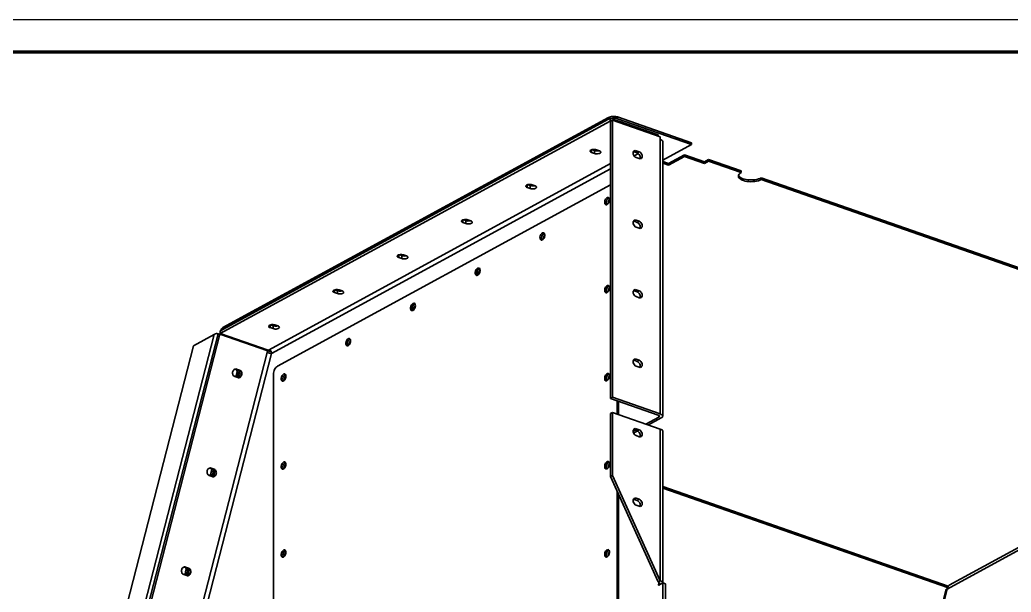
# Model space of a CAD drawing. Header units: millimetres. Extents: x 0 to 594, y 0 to 420.
# Drawn here: x 350.6 to 504.7, y 331.1 to 420 of the extents above; entities that cross this region are included whole.
import ezdxf

# ---------------------------------------------------------------- set-up
doc = ezdxf.new("R2010")
doc.units = ezdxf.units.MM

msp = doc.modelspace()

# ---------------------------------------------------------------- linework, layer by layer
at = {"color": 1, "lineweight": 35}
for p, q in [((442.41, 404.71), (381.79, 371.69)), ((442.41, 404.26), (381.79, 371.24)), ((382.17, 372.17), (442.14, 404.84)), ((442.14, 404.57), (382.17, 371.9)), ((442.14, 404.84), (442.28, 404.9)), ((442.14, 404.57), (442.14, 404.84)), ((442.28, 404.9), (442.44, 404.95)), ((449.83, 402.13), (442.41, 404.71)), ((442.41, 404.26), (442.41, 404.71)), ((442.48, 404.24), (442.41, 404.26)), ((442.44, 404.95), (442.62, 404.98)), ((442.46, 404.22), (442.77, 404.39)), ((442.46, 361.18), (442.46, 404.22)), ((442.75, 404.73), (442.49, 404.69)), ((442.62, 404.98), (442.81, 405)), ((443.04, 404.73), (442.75, 404.73)), ((442.77, 361.35), (442.77, 404.39)), ((442.77, 404.39), (450.19, 401.81)), ((442.81, 405), (443.01, 405)), ((443.01, 405), (443.2, 404.98)), ((443.31, 404.7), (443.04, 404.73)), ((443.2, 404.98), (443.38, 404.95)), ((443.55, 404.64), (443.31, 404.7)), ((443.38, 404.95), (443.55, 404.91)), ((443.55, 404.91), (455.03, 400.9)), ((443.55, 404.91), (443.55, 404.64)), ((455.03, 400.63), (443.55, 404.64)), ((449.83, 401.93), (449.83, 402.13)), ((450.19, 401.81), (450.19, 401.42)), ((450.19, 401.42), (450.34, 401.35)), ((450.19, 358.76), (450.19, 401.42)), ((450.34, 401.35), (450.46, 401.27)), ((450.46, 401.27), (450.54, 401.18)), ((450.54, 401.18), (450.56, 401.08)), ((450.56, 358.42), (450.56, 401.08)), ((455.03, 400.9), (455.03, 400.63)), ((439.28, 399.61), (439.3, 399.68)), ((439.29, 399.55), (439.28, 399.61)), ((439.34, 399.49), (439.29, 399.55)), ((439.3, 399.68), (439.37, 399.75)), ((439.41, 399.44), (439.34, 399.49)), ((439.37, 399.75), (439.48, 399.8)), ((439.5, 399.4), (439.41, 399.44)), ((439.48, 399.8), (439.62, 399.84)), ((439.5, 399.81), (439.5, 399.4)), ((439.97, 399.24), (439.5, 399.4)), ((439.57, 399.83), (439.97, 399.69)), ((439.62, 399.84), (439.78, 399.86)), ((439.78, 399.86), (439.95, 399.87)), ((439.95, 399.87), (440.11, 399.85)), ((439.97, 399.69), (440.13, 399.65)), ((439.97, 399.69), (439.97, 399.24)), ((440.12, 399.2), (439.97, 399.24)), ((440.11, 399.85), (440.25, 399.81)), ((440.28, 399.18), (440.12, 399.2)), ((440.13, 399.65), (440.31, 399.63)), ((440.2, 399.64), (440.39, 399.71)), ((440.25, 399.81), (440.72, 399.65)), ((440.45, 399.18), (440.28, 399.18)), ((440.31, 399.63), (440.49, 399.64)), ((440.39, 399.71), (440.39, 399.76)), ((440.39, 399.71), (440.45, 399.74)), ((440.61, 399.21), (440.45, 399.18)), ((440.49, 399.64), (440.66, 399.67)), ((440.75, 399.25), (440.61, 399.21)), ((440.72, 399.65), (440.82, 399.61)), ((440.86, 399.3), (440.75, 399.25)), ((440.82, 399.61), (440.89, 399.56)), ((440.92, 399.37), (440.86, 399.3)), ((440.89, 399.56), (440.93, 399.5)), ((440.95, 399.44), (440.92, 399.37)), ((440.93, 399.5), (440.95, 399.44)), ((445.97, 399.28), (445.99, 399.44)), ((445.99, 399.11), (445.97, 399.28)), ((445.99, 399.44), (446.05, 399.57)), ((446.13, 399.5), (446.02, 399.52)), ((446.05, 399.57), (446.15, 399.66)), ((446.79, 399.22), (446.11, 398.85)), ((446.44, 399.67), (446.13, 399.5)), ((446.59, 399.34), (446.13, 399.5)), ((446.15, 399.66), (446.29, 399.69)), ((446.29, 399.69), (446.44, 399.67)), ((446.44, 399.67), (446.91, 399.51)), ((446.91, 399.51), (446.59, 399.34)), ((446.71, 399.28), (446.59, 399.34)), ((446.82, 399.19), (446.71, 399.28)), ((446.92, 399.07), (446.82, 399.19)), ((446.91, 399.51), (447.05, 399.43)), ((447.05, 399.43), (447.18, 399.31)), ((447.18, 399.31), (447.28, 399.16)), ((447.28, 399.16), (447.35, 398.99)), ((455.03, 400.63), (450.56, 398.2)), ((389.38, 368.75), (442.46, 397.66)), ((446.06, 398.94), (445.99, 399.11)), ((446.17, 398.78), (446.06, 398.94)), ((446.3, 398.66), (446.17, 398.78)), ((446.44, 398.59), (446.3, 398.66)), ((446.91, 398.43), (446.44, 398.59)), ((447.06, 398.4), (446.91, 398.43)), ((446.99, 398.94), (446.92, 399.07)), ((447.04, 398.79), (446.99, 398.94)), ((447.01, 398.4), (447.05, 398.52)), ((447.06, 398.65), (447.04, 398.79)), ((447.05, 398.52), (447.06, 398.65)), ((447.19, 398.44), (447.06, 398.4)), ((447.29, 398.53), (447.19, 398.44)), ((447.36, 398.65), (447.29, 398.53)), ((447.35, 398.99), (447.38, 398.81)), ((447.38, 398.81), (447.36, 398.65)), ((451.44, 397.69), (450.56, 398)), ((450.56, 397.73), (451.44, 397.42)), ((453.93, 399.05), (451.44, 397.69)), ((451.44, 397.42), (453.93, 398.78)), ((451.44, 397.42), (451.44, 397.69)), ((457.06, 397.96), (453.93, 399.05)), ((453.93, 398.78), (453.93, 399.05)), ((453.93, 398.78), (457.06, 397.69)), ((457.68, 398.3), (457.06, 397.96)), ((457.06, 397.69), (457.68, 398.03)), ((457.06, 397.69), (457.06, 397.96)), ((462.76, 396.54), (457.68, 398.3)), ((457.68, 398.03), (457.68, 398.3)), ((457.68, 398.03), (462.76, 396.27)), ((442.46, 396.86), (389.77, 368.16)), ((462.57, 396.14), (462.43, 396.01)), ((462.76, 396.27), (462.57, 396.14)), ((462.76, 396.27), (462.76, 396.54)), ((462.35, 395.87), (462.32, 395.72)), ((462.32, 395.72), (462.34, 395.59)), ((462.41, 395.73), (462.34, 395.86)), ((462.34, 395.59), (462.41, 395.46)), ((462.43, 396.01), (462.35, 395.87)), ((462.51, 395.62), (462.41, 395.73)), ((462.41, 395.46), (462.53, 395.33)), ((462.66, 395.51), (462.51, 395.62)), ((462.53, 395.33), (462.69, 395.22)), ((462.83, 395.41), (462.66, 395.51)), ((462.69, 395.22), (462.89, 395.11)), ((463.04, 395.32), (462.83, 395.41)), ((462.89, 395.11), (463.12, 395.03)), ((463.28, 395.25), (463.04, 395.32)), ((463.12, 395.03), (463.38, 394.95)), ((463.53, 395.19), (463.28, 395.25)), ((463.38, 394.95), (463.66, 394.9)), ((463.81, 395.15), (463.53, 395.19)), ((463.66, 394.9), (463.96, 394.86)), ((464.09, 395.13), (463.81, 395.15)), ((463.96, 394.86), (464.26, 394.85)), ((464.38, 395.12), (464.09, 395.13)), ((464.26, 394.85), (464.57, 394.86)), ((464.67, 395.13), (464.38, 395.12)), ((464.57, 394.86), (464.87, 394.88)), ((464.95, 395.16), (464.67, 395.13)), ((464.87, 394.88), (465.16, 394.93)), ((465.21, 395.21), (464.95, 395.16)), ((465.16, 394.93), (465.43, 395)), ((465.46, 395.28), (465.21, 395.21)), ((465.43, 395), (465.67, 395.08)), ((465.69, 395.35), (465.46, 395.28)), ((465.67, 395.08), (465.88, 395.18)), ((465.88, 395.45), (465.69, 395.35)), ((536.94, 370.68), (465.88, 395.45)), ((465.88, 395.45), (465.88, 395.18)), ((465.88, 395.18), (536.94, 370.41)), ((442.46, 394.37), (390.68, 366.17)), ((429.28, 394.16), (429.31, 394.23)), ((429.3, 394.1), (429.28, 394.16)), ((429.34, 394.05), (429.3, 394.1)), ((429.31, 394.23), (429.38, 394.3)), ((429.41, 394), (429.34, 394.05)), ((429.38, 394.3), (429.48, 394.36)), ((429.51, 393.96), (429.41, 394)), ((429.48, 394.36), (429.62, 394.4)), ((429.51, 394.37), (429.51, 393.96)), ((429.98, 393.79), (429.51, 393.96)), ((429.57, 394.39), (429.98, 394.24)), ((429.62, 394.4), (429.78, 394.42)), ((429.78, 394.42), (429.95, 394.42)), ((429.95, 394.42), (430.11, 394.4)), ((429.98, 394.24), (430.14, 394.2)), ((429.98, 394.24), (429.98, 393.79)), ((430.12, 393.76), (429.98, 393.79)), ((430.11, 394.4), (430.26, 394.37)), ((430.28, 393.74), (430.12, 393.76)), ((430.14, 394.2), (430.31, 394.19)), ((430.2, 394.2), (430.4, 394.26)), ((430.26, 394.37), (430.73, 394.2)), ((430.45, 393.74), (430.28, 393.74)), ((430.31, 394.19), (430.49, 394.19)), ((430.4, 394.26), (430.4, 394.32)), ((430.4, 394.26), (430.46, 394.3)), ((430.61, 393.76), (430.45, 393.74)), ((430.49, 394.19), (430.66, 394.22)), ((430.75, 393.8), (430.61, 393.76)), ((430.73, 394.2), (430.82, 394.16)), ((430.86, 393.86), (430.75, 393.8)), ((430.82, 394.16), (430.89, 394.11)), ((430.93, 393.93), (430.86, 393.86)), ((430.89, 394.11), (430.94, 394.06)), ((430.95, 394), (430.93, 393.93)), ((430.94, 394.06), (430.95, 394)), ((441.59, 391.93), (441.54, 391.71)), ((441.54, 391.71), (441.54, 391.5)), ((441.54, 391.5), (441.57, 391.41)), ((441.57, 391.41), (441.6, 391.34)), ((441.69, 392.14), (441.59, 391.93)), ((441.82, 392.3), (441.69, 392.14)), ((441.77, 391.52), (441.78, 391.68)), ((441.79, 391.37), (441.77, 391.52)), ((441.78, 391.68), (441.82, 391.85)), ((441.9, 392.36), (441.82, 392.3)), ((441.82, 391.85), (441.9, 392.01)), ((441.97, 392.39), (441.9, 392.36)), ((441.9, 392.01), (441.99, 392.15)), ((442.04, 392.4), (441.97, 392.39)), ((441.99, 392.15), (442.1, 392.25)), ((442, 391.35), (442.09, 391.45)), ((442.11, 392.39), (442.04, 392.4)), ((442.05, 391.4), (442.07, 391.58)), ((442.07, 391.58), (442.11, 391.75)), ((442.09, 391.45), (442.17, 391.58)), ((442.1, 392.25), (442.21, 392.31)), ((442.18, 392.34), (442.11, 392.39)), ((442.11, 391.75), (442.19, 391.92)), ((442.18, 391.73), (442.13, 391.51)), ((442.17, 391.58), (442.23, 391.73)), ((442.24, 392.26), (442.18, 392.34)), ((442.28, 391.93), (442.18, 391.73)), ((442.19, 391.92), (442.28, 392.06)), ((442.23, 391.73), (442.27, 391.88)), ((442.27, 392.16), (442.24, 392.26)), ((442.28, 392.03), (442.27, 392.16)), ((442.27, 391.88), (442.28, 392.03)), ((441.6, 391.34), (441.65, 391.29)), ((441.65, 391.29), (441.71, 391.26)), ((441.71, 391.26), (441.8, 391.25)), ((441.84, 391.26), (441.79, 391.37)), ((441.8, 391.25), (441.9, 391.28)), ((441.9, 391.28), (442, 391.35)), ((419.29, 388.72), (419.31, 388.79)), ((419.3, 388.66), (419.29, 388.72)), ((419.35, 388.6), (419.3, 388.66)), ((419.31, 388.79), (419.38, 388.86)), ((419.42, 388.55), (419.35, 388.6)), ((419.38, 388.86), (419.49, 388.91)), ((419.51, 388.51), (419.42, 388.55)), ((419.49, 388.91), (419.63, 388.95)), ((419.51, 388.92), (419.51, 388.51)), ((419.98, 388.35), (419.51, 388.51)), ((419.58, 388.94), (419.98, 388.8)), ((419.63, 388.95), (419.79, 388.98)), ((419.79, 388.98), (419.96, 388.98)), ((419.96, 388.98), (420.12, 388.96)), ((419.98, 388.8), (420.14, 388.76)), ((419.98, 388.8), (419.98, 388.35)), ((420.13, 388.31), (419.98, 388.35)), ((420.12, 388.96), (420.26, 388.92)), ((420.14, 388.76), (420.32, 388.74)), ((420.21, 388.75), (420.4, 388.82)), ((420.26, 388.92), (420.73, 388.76)), ((420.32, 388.74), (420.5, 388.75)), ((420.4, 388.82), (420.4, 388.87)), ((420.4, 388.82), (420.46, 388.85)), ((420.5, 388.75), (420.67, 388.78)), ((420.76, 388.36), (420.62, 388.32)), ((420.73, 388.76), (420.83, 388.72)), ((420.87, 388.41), (420.76, 388.36)), ((420.83, 388.72), (420.9, 388.67)), ((420.93, 388.48), (420.87, 388.41)), ((420.9, 388.67), (420.94, 388.61)), ((420.96, 388.55), (420.93, 388.48)), ((420.94, 388.61), (420.96, 388.55)), ((445.97, 388.48), (445.99, 388.64)), ((445.99, 388.31), (445.97, 388.48)), ((445.99, 388.64), (446.05, 388.77)), ((446.13, 388.7), (446.02, 388.72)), ((446.05, 388.77), (446.15, 388.85)), ((446.44, 388.87), (446.13, 388.7)), ((446.59, 388.53), (446.13, 388.7)), ((446.15, 388.85), (446.29, 388.89)), ((446.29, 388.89), (446.44, 388.87)), ((446.44, 388.87), (446.91, 388.7)), ((446.91, 388.7), (446.59, 388.53)), ((446.71, 388.48), (446.59, 388.53)), ((446.82, 388.39), (446.71, 388.48)), ((446.92, 388.27), (446.82, 388.39)), ((446.91, 388.7), (447.05, 388.63)), ((447.05, 388.63), (447.18, 388.51)), ((447.18, 388.51), (447.28, 388.36)), ((447.28, 388.36), (447.35, 388.18)), ((420.29, 388.29), (420.13, 388.31)), ((420.46, 388.3), (420.29, 388.29)), ((420.62, 388.32), (420.46, 388.3)), ((431.77, 386.82), (431.63, 386.66)), ((431.84, 386.88), (431.77, 386.82)), ((431.91, 386.91), (431.84, 386.88)), ((431.98, 386.92), (431.91, 386.91)), ((432.05, 386.91), (431.98, 386.92)), ((432.04, 386.78), (432.15, 386.83)), ((432.12, 386.87), (432.05, 386.91)), ((432.18, 386.79), (432.12, 386.87)), ((432.21, 386.68), (432.18, 386.79)), ((446.06, 388.14), (445.99, 388.31)), ((446.17, 387.98), (446.06, 388.14)), ((446.3, 387.86), (446.17, 387.98)), ((446.44, 387.79), (446.3, 387.86)), ((446.91, 387.62), (446.44, 387.79)), ((447.06, 387.6), (446.91, 387.62)), ((446.99, 388.14), (446.92, 388.27)), ((447.04, 387.99), (446.99, 388.14)), ((447.01, 387.6), (447.05, 387.72)), ((447.06, 387.85), (447.04, 387.99)), ((447.05, 387.72), (447.06, 387.85)), ((447.19, 387.64), (447.06, 387.6)), ((447.29, 387.72), (447.19, 387.64)), ((447.36, 387.85), (447.29, 387.72)), ((447.35, 388.18), (447.38, 388.01)), ((447.38, 388.01), (447.36, 387.85)), ((431.53, 386.46), (431.48, 386.23)), ((431.48, 386.23), (431.49, 386.02)), ((431.49, 386.02), (431.51, 385.94)), ((431.51, 385.94), (431.55, 385.86)), ((431.63, 386.66), (431.53, 386.46)), ((431.55, 385.86), (431.6, 385.81)), ((431.6, 385.81), (431.65, 385.78)), ((431.65, 385.78), (431.74, 385.77)), ((431.71, 386.04), (431.72, 386.2)), ((431.73, 385.89), (431.71, 386.04)), ((431.72, 386.2), (431.77, 386.37)), ((431.79, 385.78), (431.73, 385.89)), ((431.74, 385.77), (431.84, 385.8)), ((431.77, 386.37), (431.84, 386.54)), ((431.84, 386.54), (431.93, 386.67)), ((431.84, 385.8), (431.94, 385.87)), ((431.93, 386.67), (432.04, 386.78)), ((431.94, 385.87), (432.03, 385.97)), ((432, 385.93), (432.01, 386.1)), ((432.01, 386.1), (432.05, 386.27)), ((432.03, 385.97), (432.11, 386.1)), ((432.05, 386.27), (432.13, 386.44)), ((432.12, 386.25), (432.08, 386.03)), ((432.11, 386.1), (432.17, 386.25)), ((432.22, 386.45), (432.12, 386.25)), ((432.13, 386.44), (432.23, 386.58)), ((432.17, 386.25), (432.21, 386.4)), ((432.23, 386.55), (432.21, 386.68)), ((432.21, 386.4), (432.23, 386.55)), ((409.29, 383.27), (409.32, 383.35)), ((409.31, 383.22), (409.29, 383.27)), ((409.35, 383.16), (409.31, 383.22)), ((409.32, 383.35), (409.39, 383.41)), ((409.42, 383.11), (409.35, 383.16)), ((409.39, 383.41), (409.49, 383.47)), ((409.52, 383.07), (409.42, 383.11)), ((409.49, 383.47), (409.63, 383.51)), ((409.52, 383.48), (409.52, 383.07)), ((409.99, 382.91), (409.52, 383.07)), ((409.58, 383.5), (409.99, 383.36)), ((409.63, 383.51), (409.79, 383.53)), ((409.79, 383.53), (409.96, 383.53)), ((409.96, 383.53), (410.12, 383.51)), ((409.99, 383.36), (410.15, 383.32)), ((409.99, 383.36), (409.99, 382.91)), ((410.13, 382.87), (409.99, 382.91)), ((410.12, 383.51), (410.27, 383.48)), ((410.29, 382.85), (410.13, 382.87)), ((410.15, 383.32), (410.32, 383.3)), ((410.21, 383.31), (410.41, 383.38)), ((410.27, 383.48), (410.74, 383.31)), ((410.46, 382.85), (410.29, 382.85)), ((410.32, 383.3), (410.5, 383.31)), ((410.41, 383.38), (410.41, 383.43)), ((410.41, 383.38), (410.47, 383.41)), ((410.62, 382.87), (410.46, 382.85)), ((410.5, 383.31), (410.67, 383.34)), ((410.76, 382.91), (410.62, 382.87)), ((410.74, 383.31), (410.83, 383.27)), ((410.87, 382.97), (410.76, 382.91)), ((410.83, 383.27), (410.9, 383.22)), ((410.94, 383.04), (410.87, 382.97)), ((410.9, 383.22), (410.95, 383.17)), ((410.96, 383.11), (410.94, 383.04)), ((410.95, 383.17), (410.96, 383.11)), ((421.48, 380.98), (421.42, 380.75)), ((421.42, 380.75), (421.43, 380.55)), ((421.58, 381.19), (421.48, 380.98)), ((421.71, 381.35), (421.58, 381.19)), ((421.65, 380.56), (421.67, 380.72)), ((421.67, 380.72), (421.71, 380.9)), ((421.78, 381.4), (421.71, 381.35)), ((421.71, 380.9), (421.78, 381.06)), ((421.85, 381.43), (421.78, 381.4)), ((421.78, 381.06), (421.88, 381.2)), ((421.93, 381.44), (421.85, 381.43)), ((421.88, 381.2), (421.98, 381.3)), ((421.99, 381.43), (421.93, 381.44)), ((421.94, 380.45), (421.95, 380.62)), ((421.95, 380.62), (422, 380.8)), ((421.98, 381.3), (422.09, 381.35)), ((421.98, 380.49), (422.06, 380.62)), ((422.07, 381.39), (421.99, 381.43)), ((422, 380.8), (422.07, 380.96)), ((422.06, 380.77), (422.02, 380.56)), ((422.16, 380.97), (422.06, 380.77)), ((422.06, 380.62), (422.12, 380.77)), ((422.12, 381.31), (422.07, 381.39)), ((422.07, 380.96), (422.17, 381.11)), ((422.16, 381.2), (422.12, 381.31)), ((422.12, 380.77), (422.16, 380.92)), ((422.17, 381.07), (422.16, 381.2)), ((422.16, 380.92), (422.17, 381.07)), ((421.43, 380.55), (421.45, 380.46)), ((421.45, 380.46), (421.49, 380.39)), ((421.49, 380.39), (421.54, 380.33)), ((421.54, 380.33), (421.6, 380.3)), ((421.6, 380.3), (421.69, 380.29)), ((421.68, 380.41), (421.65, 380.56)), ((421.73, 380.3), (421.68, 380.41)), ((421.69, 380.29), (421.79, 380.32)), ((421.79, 380.32), (421.88, 380.39)), ((421.88, 380.39), (421.98, 380.49)), ((399.3, 377.83), (399.32, 377.9)), ((399.31, 377.77), (399.3, 377.83)), ((399.36, 377.72), (399.31, 377.77)), ((399.32, 377.9), (399.39, 377.97)), ((399.43, 377.67), (399.36, 377.72)), ((399.39, 377.97), (399.5, 378.02)), ((399.52, 377.62), (399.43, 377.67)), ((399.5, 378.02), (399.64, 378.06)), ((399.52, 378.03), (399.52, 377.62)), ((399.99, 377.46), (399.52, 377.62)), ((399.59, 378.05), (399.99, 377.91)), ((399.64, 378.06), (399.8, 378.09)), ((399.8, 378.09), (399.97, 378.09)), ((399.97, 378.09), (400.13, 378.07)), ((399.99, 377.91), (400.15, 377.87)), ((399.99, 377.91), (399.99, 377.46)), ((400.13, 378.07), (400.27, 378.03)), ((400.15, 377.87), (400.33, 377.85)), ((400.22, 377.86), (400.41, 377.93)), ((400.27, 378.03), (400.74, 377.87)), ((400.33, 377.85), (400.51, 377.86)), ((400.41, 377.93), (400.41, 377.98)), ((400.41, 377.93), (400.47, 377.96)), ((400.51, 377.86), (400.68, 377.89)), ((400.74, 377.87), (400.84, 377.83)), ((400.84, 377.83), (400.91, 377.78)), ((400.94, 377.59), (400.87, 377.53)), ((400.91, 377.78), (400.95, 377.72)), ((400.97, 377.67), (400.94, 377.59)), ((400.95, 377.72), (400.97, 377.67)), ((441.59, 378.25), (441.54, 378.03)), ((441.54, 378.03), (441.54, 377.82)), ((441.54, 377.82), (441.57, 377.73)), ((441.57, 377.73), (441.6, 377.66)), ((441.69, 378.46), (441.59, 378.25)), ((441.6, 377.66), (441.65, 377.61)), ((441.65, 377.61), (441.71, 377.58)), ((441.82, 378.62), (441.69, 378.46)), ((441.71, 377.58), (441.8, 377.57)), ((441.77, 377.83), (441.78, 378)), ((441.79, 377.69), (441.77, 377.83)), ((441.78, 378), (441.82, 378.17)), ((441.84, 377.58), (441.79, 377.69)), ((441.8, 377.57), (441.9, 377.6)), ((441.9, 378.68), (441.82, 378.62)), ((441.82, 378.17), (441.9, 378.33)), ((441.97, 378.71), (441.9, 378.68)), ((441.9, 378.33), (441.99, 378.47)), ((441.9, 377.6), (442, 377.67)), ((442.04, 378.72), (441.97, 378.71)), ((441.99, 378.47), (442.1, 378.57)), ((442, 377.67), (442.09, 377.77)), ((442.11, 378.71), (442.04, 378.72)), ((442.05, 377.72), (442.07, 377.9)), ((442.07, 377.9), (442.11, 378.07)), ((442.09, 377.77), (442.17, 377.9)), ((442.1, 378.57), (442.21, 378.63)), ((442.18, 378.66), (442.11, 378.71)), ((442.11, 378.07), (442.19, 378.24)), ((442.18, 378.05), (442.13, 377.83)), ((442.17, 377.9), (442.23, 378.05)), ((442.24, 378.58), (442.18, 378.66)), ((442.28, 378.25), (442.18, 378.05)), ((442.19, 378.24), (442.28, 378.38)), ((442.23, 378.05), (442.27, 378.2)), ((442.27, 378.48), (442.24, 378.58)), ((442.28, 378.35), (442.27, 378.48)), ((442.27, 378.2), (442.28, 378.35)), ((445.97, 377.68), (445.99, 377.84)), ((445.99, 377.51), (445.97, 377.68)), ((445.99, 377.84), (446.05, 377.97)), ((446.13, 377.9), (446.02, 377.92)), ((446.05, 377.97), (446.15, 378.05)), ((446.44, 378.07), (446.13, 377.9)), ((446.59, 377.73), (446.13, 377.9)), ((446.15, 378.05), (446.29, 378.09)), ((446.29, 378.09), (446.44, 378.07)), ((446.44, 378.07), (446.91, 377.9)), ((446.91, 377.9), (446.59, 377.73)), ((446.71, 377.67), (446.59, 377.73)), ((446.82, 377.58), (446.71, 377.67)), ((446.92, 377.47), (446.82, 377.58)), ((446.91, 377.9), (447.05, 377.83)), ((447.05, 377.83), (447.18, 377.71)), ((447.18, 377.71), (447.28, 377.56)), ((447.28, 377.56), (447.35, 377.38)), ((400.14, 377.42), (399.99, 377.46)), ((400.3, 377.41), (400.14, 377.42)), ((400.47, 377.41), (400.3, 377.41)), ((400.63, 377.43), (400.47, 377.41)), ((400.77, 377.47), (400.63, 377.43)), ((400.87, 377.53), (400.77, 377.47)), ((446.06, 377.34), (445.99, 377.51)), ((446.17, 377.18), (446.06, 377.34)), ((446.3, 377.06), (446.17, 377.18)), ((446.44, 376.99), (446.3, 377.06)), ((446.91, 376.82), (446.44, 376.99)), ((447.06, 376.8), (446.91, 376.82)), ((446.99, 377.34), (446.92, 377.47)), ((447.04, 377.19), (446.99, 377.34)), ((447.01, 376.8), (447.05, 376.92)), ((447.06, 377.05), (447.04, 377.19)), ((447.05, 376.92), (447.06, 377.05)), ((447.19, 376.84), (447.06, 376.8)), ((447.29, 376.92), (447.19, 376.84)), ((447.36, 377.05), (447.29, 376.92)), ((447.35, 377.38), (447.38, 377.21)), ((447.38, 377.21), (447.36, 377.05)), ((411.42, 375.5), (411.37, 375.27)), ((411.37, 375.27), (411.37, 375.07)), ((411.37, 375.07), (411.4, 374.98)), ((411.4, 374.98), (411.43, 374.91)), ((411.52, 375.71), (411.42, 375.5)), ((411.43, 374.91), (411.48, 374.85)), ((411.48, 374.85), (411.54, 374.82)), ((411.65, 375.87), (411.52, 375.71)), ((411.54, 374.82), (411.63, 374.81)), ((411.6, 375.08), (411.61, 375.25)), ((411.62, 374.93), (411.6, 375.08)), ((411.61, 375.25), (411.65, 375.42)), ((411.67, 374.82), (411.62, 374.93)), ((411.63, 374.81), (411.73, 374.84)), ((411.72, 375.92), (411.65, 375.87)), ((411.65, 375.42), (411.72, 375.58)), ((411.8, 375.95), (411.72, 375.92)), ((411.72, 375.58), (411.82, 375.72)), ((411.73, 374.84), (411.83, 374.91)), ((411.87, 375.97), (411.8, 375.95)), ((411.82, 375.72), (411.93, 375.82)), ((411.83, 374.91), (411.92, 375.02)), ((411.93, 375.96), (411.87, 375.97)), ((411.88, 374.97), (411.89, 375.14)), ((411.89, 375.14), (411.94, 375.32)), ((411.92, 375.02), (412, 375.15)), ((412.01, 375.91), (411.93, 375.96)), ((411.93, 375.82), (412.04, 375.87)), ((411.94, 375.32), (412.01, 375.48)), ((412.01, 375.29), (411.96, 375.08)), ((412, 375.15), (412.06, 375.29)), ((412.06, 375.83), (412.01, 375.91)), ((412.01, 375.48), (412.11, 375.63)), ((412.11, 375.49), (412.01, 375.29)), ((412.1, 375.72), (412.06, 375.83)), ((412.06, 375.29), (412.1, 375.44)), ((412.11, 375.59), (412.1, 375.72)), ((412.1, 375.44), (412.11, 375.59)), ((381.79, 371.24), (381.79, 371.69)), ((381.95, 371.9), (381.96, 371.97)), ((381.95, 371.9), (381.95, 371.78)), ((381.96, 371.7), (381.95, 371.63)), ((381.96, 371.97), (382.01, 372.04)), ((382.01, 371.77), (381.96, 371.7)), ((382.01, 372.04), (382.08, 372.11)), ((382.08, 371.84), (382.01, 371.77)), ((382.08, 372.11), (382.17, 372.17)), ((382.17, 371.9), (382.08, 371.84)), ((382.17, 372.17), (382.17, 371.9)), ((389.3, 372.38), (389.33, 372.46)), ((389.32, 372.33), (389.3, 372.38)), ((389.36, 372.27), (389.32, 372.33)), ((389.33, 372.46), (389.4, 372.52)), ((389.43, 372.22), (389.36, 372.27)), ((389.4, 372.52), (389.5, 372.58)), ((389.53, 372.18), (389.43, 372.22)), ((389.5, 372.58), (389.64, 372.62)), ((389.53, 372.59), (389.53, 372.18)), ((390, 372.02), (389.53, 372.18)), ((389.59, 372.61), (390, 372.47)), ((389.64, 372.62), (389.8, 372.64)), ((389.8, 372.64), (389.97, 372.64)), ((389.97, 372.64), (390.13, 372.63)), ((390, 372.47), (390.15, 372.43)), ((390, 372.47), (390, 372.02)), ((390.14, 371.98), (390, 372.02)), ((390.13, 372.63), (390.28, 372.59)), ((390.3, 371.96), (390.14, 371.98)), ((390.15, 372.43), (390.33, 372.41)), ((390.22, 372.42), (390.42, 372.49)), ((390.28, 372.59), (390.75, 372.43)), ((390.47, 371.96), (390.3, 371.96)), ((390.33, 372.41), (390.51, 372.42)), ((390.42, 372.49), (390.42, 372.54)), ((390.42, 372.49), (390.48, 372.52)), ((390.63, 371.99), (390.47, 371.96)), ((390.51, 372.42), (390.68, 372.45)), ((390.77, 372.03), (390.63, 371.99)), ((390.75, 372.43), (390.84, 372.38)), ((390.88, 372.08), (390.77, 372.03)), ((390.84, 372.38), (390.91, 372.33)), ((390.95, 372.15), (390.88, 372.08)), ((390.91, 372.33), (390.96, 372.28)), ((390.97, 372.22), (390.95, 372.15)), ((390.96, 372.28), (390.97, 372.22)), ((380.85, 371.12), (357.08, 278.99)), ((381.45, 371.19), (357.71, 279.17)), ((381.74, 371.17), (358, 279.15)), ((377.64, 369.34), (380.85, 371.12)), ((380.85, 371.12), (380.88, 371.14)), ((380.88, 371.14), (380.9, 371.15)), ((380.9, 371.15), (380.93, 371.16)), ((380.93, 371.16), (380.96, 371.18)), ((380.96, 371.18), (380.99, 371.19)), ((380.99, 371.19), (381.02, 371.2)), ((381.02, 371.2), (381.05, 371.21)), ((381.05, 371.21), (381.09, 371.22)), ((381.09, 371.22), (381.12, 371.23)), ((381.12, 371.23), (381.15, 371.24)), ((381.15, 371.24), (381.19, 371.25)), ((381.19, 371.25), (381.22, 371.26)), ((381.22, 371.26), (381.26, 371.27)), ((381.26, 371.27), (381.3, 371.28)), ((381.79, 371.16), (381.3, 371.28)), ((381.74, 371.17), (381.45, 371.19)), ((389.16, 368.58), (381.74, 371.17)), ((389.21, 368.66), (381.79, 371.24)), ((382.26, 371.02), (381.79, 371.16)), ((381.91, 371.13), (381.95, 371.19)), ((382.09, 371.07), (382.13, 371.12)), ((382.25, 370.99), (382.26, 371.02)), ((389.71, 368.42), (382.26, 371.02)), ((401.36, 370.02), (401.31, 369.8)), ((401.46, 370.23), (401.36, 370.02)), ((401.59, 370.39), (401.46, 370.23)), ((401.55, 369.77), (401.59, 369.94)), ((401.67, 370.44), (401.59, 370.39)), ((401.59, 369.94), (401.67, 370.1)), ((401.74, 370.48), (401.67, 370.44)), ((401.67, 370.1), (401.76, 370.24)), ((401.81, 370.49), (401.74, 370.48)), ((401.76, 370.24), (401.87, 370.34)), ((401.88, 370.48), (401.81, 370.49)), ((401.84, 369.66), (401.88, 369.84)), ((401.87, 370.34), (401.98, 370.4)), ((401.95, 370.43), (401.88, 370.48)), ((401.88, 369.84), (401.96, 370.01)), ((402.01, 370.35), (401.95, 370.43)), ((402.05, 370.01), (401.95, 369.82)), ((401.96, 370.01), (402.05, 370.15)), ((402, 369.81), (402.04, 369.97)), ((402.04, 370.24), (402.01, 370.35)), ((402.05, 370.11), (402.04, 370.24)), ((402.04, 369.97), (402.05, 370.11)), ((377.64, 369.34), (353.81, 276.97)), ((367.38, 284.19), (389.09, 368.32)), ((389.09, 368.32), (389.16, 368.58)), ((389.45, 368.22), (389.09, 368.32)), ((389.38, 368.75), (389.21, 368.66)), ((389.53, 368.66), (389.38, 368.75)), ((389.65, 368.52), (389.53, 368.66)), ((389.74, 368.35), (389.65, 368.52)), ((389.77, 368.16), (389.74, 368.35)), ((401.31, 369.8), (401.31, 369.59)), ((401.31, 369.59), (401.34, 369.5)), ((401.34, 369.5), (401.37, 369.43)), ((401.37, 369.43), (401.42, 369.38)), ((401.42, 369.38), (401.48, 369.34)), ((401.48, 369.34), (401.57, 369.33)), ((401.54, 369.6), (401.55, 369.77)), ((401.56, 369.46), (401.54, 369.6)), ((401.61, 369.34), (401.56, 369.46)), ((401.57, 369.33), (401.67, 369.37)), ((401.67, 369.37), (401.77, 369.44)), ((401.77, 369.44), (401.86, 369.54)), ((401.82, 369.49), (401.84, 369.66)), ((401.86, 369.54), (401.94, 369.67)), ((401.95, 369.82), (401.9, 369.6)), ((401.94, 369.67), (402, 369.81)), ((389.77, 368.16), (368.22, 284.64)), ((389.77, 368.16), (389.45, 368.22)), ((445.97, 366.88), (445.99, 367.04)), ((445.99, 366.71), (445.97, 366.88)), ((445.99, 367.04), (446.05, 367.17)), ((446.13, 367.1), (446.02, 367.12)), ((446.05, 367.17), (446.15, 367.25)), ((446.44, 367.27), (446.13, 367.1)), ((446.59, 366.93), (446.13, 367.1)), ((446.15, 367.25), (446.29, 367.29)), ((446.29, 367.29), (446.44, 367.27)), ((446.44, 367.27), (446.91, 367.1)), ((446.91, 367.1), (446.59, 366.93)), ((446.71, 366.87), (446.59, 366.93)), ((446.82, 366.78), (446.71, 366.87)), ((446.92, 366.67), (446.82, 366.78)), ((446.91, 367.1), (447.05, 367.03)), ((447.05, 367.03), (447.18, 366.91)), ((447.18, 366.91), (447.28, 366.75)), ((447.28, 366.75), (447.35, 366.58)), ((383.69, 365.14), (383.7, 365.25)), ((383.7, 365.25), (383.73, 365.36)), ((383.73, 365.36), (383.77, 365.45)), ((383.77, 365.45), (383.83, 365.54)), ((383.83, 365.54), (383.89, 365.62)), ((383.89, 365.62), (383.97, 365.68)), ((383.97, 365.68), (384.05, 365.72)), ((384.05, 365.72), (384.14, 365.74)), ((384.08, 365.73), (384.11, 365.72)), ((384.52, 365.58), (384.09, 365.73)), ((384.11, 365.72), (384.21, 365.67)), ((384.14, 365.72), (384.11, 365.72)), ((384.13, 365.74), (384.33, 365.73)), ((384.14, 365.74), (384.23, 365.75)), ((384.21, 365.67), (384.3, 365.59)), ((384.23, 365.75), (384.33, 365.73)), ((384.4, 365.27), (384.25, 364.69)), ((384.3, 365.59), (384.37, 365.5)), ((384.33, 365.73), (384.8, 365.56)), ((384.37, 365.5), (384.42, 365.38)), ((384.4, 365.62), (384.42, 365.45)), ((384.42, 365.45), (384.4, 365.27)), ((384.68, 365.25), (384.4, 365.27)), ((384.66, 365.5), (384.52, 365.58)), ((384.52, 365.58), (384.8, 365.56)), ((384.54, 364.67), (384.68, 365.25)), ((384.77, 365.36), (384.66, 365.5)), ((384.68, 365.25), (384.71, 365.45)), ((384.84, 365.19), (384.77, 365.36)), ((384.8, 365.56), (384.89, 365.52)), ((384.89, 365.52), (384.96, 365.46)), ((384.96, 365.46), (385.03, 365.39)), ((385.03, 365.39), (385.08, 365.3)), ((385.08, 365.3), (385.12, 365.21)), ((390.11, 365.3), (390.07, 365.11)), ((390.16, 365.49), (390.11, 365.3)), ((390.24, 365.67), (390.16, 365.49)), ((390.34, 365.83), (390.24, 365.67)), ((390.45, 365.97), (390.34, 365.83)), ((390.56, 366.09), (390.45, 365.97)), ((390.68, 366.17), (390.56, 366.09)), ((446.06, 366.53), (445.99, 366.71)), ((446.17, 366.38), (446.06, 366.53)), ((446.3, 366.26), (446.17, 366.38)), ((446.44, 366.19), (446.3, 366.26)), ((446.91, 366.02), (446.44, 366.19)), ((447.06, 366), (446.91, 366.02)), ((446.99, 366.53), (446.92, 366.67)), ((447.04, 366.39), (446.99, 366.53)), ((447.01, 366), (447.05, 366.12)), ((447.06, 366.25), (447.04, 366.39)), ((447.05, 366.12), (447.06, 366.25)), ((447.19, 366.04), (447.06, 366)), ((447.29, 366.12), (447.19, 366.04)), ((447.36, 366.25), (447.29, 366.12)), ((447.35, 366.58), (447.38, 366.41)), ((447.38, 366.41), (447.36, 366.25)), ((383.7, 365.03), (383.69, 365.14)), ((383.72, 364.93), (383.7, 365.03)), ((383.76, 364.83), (383.72, 364.93)), ((383.81, 364.74), (383.76, 364.83)), ((383.88, 364.67), (383.81, 364.74)), ((383.95, 364.61), (383.88, 364.67)), ((384.04, 364.57), (383.95, 364.61)), ((384.51, 364.41), (384.04, 364.57)), ((384.16, 364.6), (384.07, 364.56)), ((384.24, 364.66), (384.16, 364.6)), ((384.25, 364.69), (384.19, 364.54)), ((384.54, 364.67), (384.25, 364.69)), ((384.43, 364.44), (384.49, 364.55)), ((384.46, 364.42), (384.61, 364.5)), ((384.49, 364.55), (384.54, 364.67)), ((384.61, 364.39), (384.51, 364.41)), ((384.61, 364.5), (384.74, 364.63)), ((384.7, 364.39), (384.61, 364.39)), ((384.79, 364.41), (384.7, 364.39)), ((384.74, 364.63), (384.82, 364.8)), ((384.87, 364.45), (384.79, 364.41)), ((384.82, 364.8), (384.86, 364.99)), ((384.86, 364.99), (384.84, 365.19)), ((384.95, 364.51), (384.87, 364.45)), ((385.01, 364.59), (384.95, 364.51)), ((385.07, 364.68), (385.01, 364.59)), ((385.11, 364.78), (385.07, 364.68)), ((385.14, 364.88), (385.11, 364.78)), ((385.12, 365.21), (385.14, 365.1)), ((385.14, 365.1), (385.15, 364.99)), ((385.15, 364.99), (385.14, 364.88)), ((390.07, 365.11), (390.06, 364.93)), ((390.06, 364.93), (390.06, 296.54)), ((391.3, 364.54), (391.25, 364.32)), ((391.25, 364.32), (391.26, 364.11)), ((391.26, 364.11), (391.28, 364.02)), ((391.28, 364.02), (391.32, 363.95)), ((391.4, 364.75), (391.3, 364.54)), ((391.32, 363.95), (391.37, 363.9)), ((391.37, 363.9), (391.42, 363.87)), ((391.54, 364.91), (391.4, 364.75)), ((391.42, 363.87), (391.51, 363.86)), ((391.48, 364.12), (391.49, 364.29)), ((391.5, 363.98), (391.48, 364.12)), ((391.49, 364.29), (391.54, 364.46)), ((391.55, 363.86), (391.5, 363.98)), ((391.51, 363.86), (391.61, 363.89)), ((391.61, 364.96), (391.54, 364.91)), ((391.54, 364.46), (391.61, 364.62)), ((391.68, 365), (391.61, 364.96)), ((391.61, 364.62), (391.7, 364.76)), ((391.61, 363.89), (391.71, 363.96)), ((391.75, 365.01), (391.68, 365)), ((391.7, 364.76), (391.81, 364.86)), ((391.71, 363.96), (391.8, 364.06)), ((391.82, 365), (391.75, 365.01)), ((391.77, 364.01), (391.78, 364.18)), ((391.78, 364.18), (391.82, 364.36)), ((391.8, 364.06), (391.88, 364.19)), ((391.81, 364.86), (391.92, 364.92)), ((391.89, 364.95), (391.82, 365)), ((391.82, 364.36), (391.9, 364.53)), ((391.89, 364.34), (391.85, 364.12)), ((391.88, 364.19), (391.94, 364.33)), ((391.95, 364.87), (391.89, 364.95)), ((391.99, 364.54), (391.89, 364.34)), ((391.9, 364.53), (392, 364.67)), ((391.94, 364.33), (391.98, 364.49)), ((391.98, 364.77), (391.95, 364.87)), ((392, 364.64), (391.98, 364.77)), ((391.98, 364.49), (392, 364.64)), ((441.59, 364.57), (441.54, 364.35)), ((441.54, 364.35), (441.54, 364.14)), ((441.54, 364.14), (441.57, 364.05)), ((441.57, 364.05), (441.6, 363.98)), ((441.69, 364.78), (441.59, 364.57)), ((441.6, 363.98), (441.65, 363.93)), ((441.65, 363.93), (441.71, 363.9)), ((441.82, 364.94), (441.69, 364.78)), ((441.71, 363.9), (441.8, 363.89)), ((441.77, 364.15), (441.78, 364.32)), ((441.79, 364.01), (441.77, 364.15)), ((441.78, 364.32), (441.82, 364.49)), ((441.84, 363.89), (441.79, 364.01)), ((441.8, 363.89), (441.9, 363.92)), ((441.9, 364.99), (441.82, 364.94)), ((441.82, 364.49), (441.9, 364.65)), ((441.97, 365.03), (441.9, 364.99)), ((441.9, 364.65), (441.99, 364.79)), ((441.9, 363.92), (442, 363.99)), ((442.04, 365.04), (441.97, 365.03)), ((441.99, 364.79), (442.1, 364.89)), ((442, 363.99), (442.09, 364.09)), ((442.11, 365.03), (442.04, 365.04)), ((442.05, 364.04), (442.07, 364.21)), ((442.07, 364.21), (442.11, 364.39)), ((442.09, 364.09), (442.17, 364.22)), ((442.1, 364.89), (442.21, 364.95)), ((442.18, 364.98), (442.11, 365.03)), ((442.11, 364.39), (442.19, 364.56)), ((442.18, 364.37), (442.13, 364.15)), ((442.17, 364.22), (442.23, 364.36)), ((442.24, 364.9), (442.18, 364.98)), ((442.28, 364.57), (442.18, 364.37)), ((442.19, 364.56), (442.28, 364.7)), ((442.23, 364.36), (442.27, 364.52)), ((442.27, 364.8), (442.24, 364.9)), ((442.28, 364.67), (442.27, 364.8)), ((442.27, 364.52), (442.28, 364.67)), ((494.79, 331.55), (554.98, 364.33)), ((495.1, 332.16), (555.28, 364.94)), ((442.46, 361.18), (442.77, 361.35)), ((449.87, 358.59), (442.46, 361.18)), ((442.77, 361.35), (450.19, 358.76)), ((443.47, 358.76), (443.47, 360.82)), ((443.71, 360.74), (443.71, 358.68)), ((442.77, 359.01), (442.46, 358.83)), ((442.46, 349.02), (442.46, 358.83)), ((450.19, 356.42), (442.77, 359.01)), ((442.77, 349.19), (442.77, 359.01)), ((447.96, 357.2), (449.95, 358.28)), ((450.34, 358.15), (448.35, 357.06)), ((450.01, 358.51), (449.87, 358.59)), ((449.95, 358.28), (449.95, 358.55)), ((449.95, 358.28), (450.03, 358.35)), ((450.05, 358.47), (450.01, 358.51)), ((450.03, 358.35), (450.06, 358.42)), ((450.06, 358.42), (450.05, 358.47)), ((450.19, 358.76), (450.34, 358.69)), ((450.34, 358.69), (450.46, 358.61)), ((450.44, 358.21), (450.34, 358.15)), ((450.51, 358.27), (450.44, 358.21)), ((450.46, 358.61), (450.54, 358.52)), ((450.55, 358.35), (450.51, 358.27)), ((450.54, 358.52), (450.56, 358.42)), ((450.56, 358.42), (450.55, 358.35)), ((445.97, 356.11), (446.23, 356.26)), ((445.97, 356.08), (445.99, 356.24)), ((445.99, 355.91), (445.97, 356.08)), ((445.99, 356.24), (446.05, 356.37)), ((446.13, 356.3), (446.02, 356.32)), ((446.62, 356.12), (446.03, 355.8)), ((446.05, 356.37), (446.15, 356.45)), ((446.44, 356.47), (446.13, 356.3)), ((446.59, 356.13), (446.13, 356.3)), ((446.15, 356.45), (446.29, 356.49)), ((446.29, 356.49), (446.44, 356.47)), ((446.44, 356.47), (446.91, 356.3)), ((446.91, 356.3), (446.59, 356.13)), ((446.71, 356.07), (446.59, 356.13)), ((446.82, 355.98), (446.71, 356.07)), ((446.92, 355.87), (446.82, 355.98)), ((446.91, 356.3), (447.05, 356.23)), ((447.05, 356.23), (447.18, 356.11)), ((447.18, 356.11), (447.28, 355.95)), ((450.34, 356.35), (450.19, 356.42)), ((450.19, 332.84), (450.19, 356.42)), ((450.46, 356.27), (450.34, 356.35)), ((450.54, 356.18), (450.46, 356.27)), ((450.56, 356.08), (450.54, 356.18)), ((450.56, 332.51), (450.56, 356.08)), ((446.06, 355.73), (445.99, 355.91)), ((446.17, 355.58), (446.06, 355.73)), ((446.3, 355.46), (446.17, 355.58)), ((446.44, 355.39), (446.3, 355.46)), ((446.91, 355.22), (446.44, 355.39)), ((447.06, 355.2), (446.91, 355.22)), ((446.99, 355.73), (446.92, 355.87)), ((447.04, 355.59), (446.99, 355.73)), ((447.01, 355.2), (447.05, 355.31)), ((447.06, 355.45), (447.04, 355.59)), ((447.05, 355.31), (447.06, 355.45)), ((447.19, 355.24), (447.06, 355.2)), ((447.29, 355.32), (447.19, 355.24)), ((447.28, 355.95), (447.35, 355.78)), ((447.36, 355.45), (447.29, 355.32)), ((447.35, 355.78), (447.38, 355.61)), ((447.38, 355.61), (447.36, 355.45)), ((441.97, 351.35), (441.9, 351.31)), ((442.04, 351.36), (441.97, 351.35)), ((442.11, 351.35), (442.04, 351.36)), ((442.18, 351.3), (442.11, 351.35)), ((379.73, 349.76), (379.74, 349.87)), ((379.74, 349.87), (379.76, 349.98)), ((379.76, 349.98), (379.8, 350.08)), ((379.8, 350.08), (379.86, 350.16)), ((379.86, 350.16), (379.93, 350.24)), ((379.93, 350.24), (380, 350.3)), ((380, 350.3), (380.09, 350.34)), ((380.09, 350.34), (380.17, 350.36)), ((380.55, 350.21), (380.12, 350.35)), ((380.16, 350.36), (380.37, 350.35)), ((380.17, 350.36), (380.26, 350.37)), ((380.26, 350.37), (380.37, 350.35)), ((380.43, 349.89), (380.28, 349.31)), ((380.37, 350.35), (380.83, 350.18)), ((380.43, 350.25), (380.45, 350.07)), ((380.45, 350.07), (380.43, 349.89)), ((380.72, 349.87), (380.43, 349.89)), ((380.69, 350.12), (380.55, 350.21)), ((380.55, 350.21), (380.83, 350.18)), ((380.57, 349.29), (380.72, 349.87)), ((380.8, 349.98), (380.69, 350.12)), ((380.72, 349.87), (380.74, 350.07)), ((380.87, 349.81), (380.8, 349.98)), ((380.83, 350.18), (380.92, 350.14)), ((380.89, 349.61), (380.87, 349.81)), ((380.92, 350.14), (380.99, 350.09)), ((380.99, 350.09), (381.06, 350.01)), ((381.06, 350.01), (381.11, 349.93)), ((381.11, 349.93), (381.15, 349.83)), ((381.15, 349.83), (381.17, 349.72)), ((391.3, 350.86), (391.25, 350.64)), ((391.25, 350.64), (391.26, 350.43)), ((391.26, 350.43), (391.28, 350.34)), ((391.28, 350.34), (391.32, 350.27)), ((391.4, 351.07), (391.3, 350.86)), ((391.32, 350.27), (391.37, 350.22)), ((391.37, 350.22), (391.42, 350.18)), ((391.54, 351.23), (391.4, 351.07)), ((391.42, 350.18), (391.51, 350.18)), ((391.48, 350.44), (391.49, 350.61)), ((391.5, 350.3), (391.48, 350.44)), ((391.49, 350.61), (391.54, 350.78)), ((391.55, 350.18), (391.5, 350.3)), ((391.51, 350.18), (391.61, 350.21)), ((391.61, 351.28), (391.54, 351.23)), ((391.54, 350.78), (391.61, 350.94)), ((391.68, 351.32), (391.61, 351.28)), ((391.61, 350.94), (391.7, 351.08)), ((391.61, 350.21), (391.71, 350.28)), ((391.75, 351.33), (391.68, 351.32)), ((391.7, 351.08), (391.81, 351.18)), ((391.71, 350.28), (391.8, 350.38)), ((391.82, 351.32), (391.75, 351.33)), ((391.77, 350.33), (391.78, 350.5)), ((391.78, 350.5), (391.82, 350.68)), ((391.8, 350.38), (391.88, 350.51)), ((391.81, 351.18), (391.92, 351.24)), ((391.89, 351.27), (391.82, 351.32)), ((391.82, 350.68), (391.9, 350.85)), ((391.89, 350.66), (391.85, 350.44)), ((391.88, 350.51), (391.94, 350.65)), ((391.95, 351.19), (391.89, 351.27)), ((391.99, 350.86), (391.89, 350.66)), ((391.9, 350.85), (392, 350.99)), ((391.94, 350.65), (391.98, 350.81)), ((391.98, 351.08), (391.95, 351.19)), ((392, 350.96), (391.98, 351.08)), ((391.98, 350.81), (392, 350.96)), ((441.59, 350.89), (441.54, 350.67)), ((441.54, 350.67), (441.54, 350.46)), ((441.54, 350.46), (441.57, 350.37)), ((441.57, 350.37), (441.6, 350.3)), ((441.69, 351.1), (441.59, 350.89)), ((441.6, 350.3), (441.65, 350.25)), ((441.65, 350.25), (441.71, 350.21)), ((441.82, 351.26), (441.69, 351.1)), ((441.71, 350.21), (441.8, 350.2)), ((441.77, 350.47), (441.78, 350.64)), ((441.79, 350.33), (441.77, 350.47)), ((441.78, 350.64), (441.82, 350.81)), ((441.84, 350.21), (441.79, 350.33)), ((441.8, 350.2), (441.9, 350.24)), ((441.9, 351.31), (441.82, 351.26)), ((441.82, 350.81), (441.9, 350.97)), ((441.9, 350.97), (441.99, 351.11)), ((441.9, 350.24), (442, 350.31)), ((441.99, 351.11), (442.1, 351.21)), ((442, 350.31), (442.09, 350.41)), ((442.05, 350.36), (442.07, 350.53)), ((442.07, 350.53), (442.11, 350.71)), ((442.09, 350.41), (442.17, 350.54)), ((442.1, 351.21), (442.21, 351.27)), ((442.11, 350.71), (442.19, 350.88)), ((442.18, 350.69), (442.13, 350.47)), ((442.17, 350.54), (442.23, 350.68)), ((442.24, 351.22), (442.18, 351.3)), ((442.28, 350.88), (442.18, 350.69)), ((442.19, 350.88), (442.28, 351.02)), ((442.23, 350.68), (442.27, 350.84)), ((442.27, 351.11), (442.24, 351.22)), ((442.28, 350.98), (442.27, 351.11)), ((442.27, 350.84), (442.28, 350.98)), ((379.73, 349.65), (379.73, 349.76)), ((379.76, 349.55), (379.73, 349.65)), ((379.79, 349.45), (379.76, 349.55)), ((379.85, 349.36), (379.79, 349.45)), ((379.91, 349.29), (379.85, 349.36)), ((379.99, 349.23), (379.91, 349.29)), ((380.07, 349.19), (379.99, 349.23)), ((380.54, 349.03), (380.07, 349.19)), ((380.28, 349.31), (380.21, 349.14)), ((380.57, 349.29), (380.28, 349.31)), ((380.46, 349.06), (380.52, 349.17)), ((380.49, 349.04), (380.65, 349.12)), ((380.52, 349.17), (380.57, 349.29)), ((380.64, 349.01), (380.54, 349.03)), ((380.73, 349.01), (380.64, 349.01)), ((380.65, 349.12), (380.77, 349.25)), ((380.82, 349.03), (380.73, 349.01)), ((380.77, 349.25), (380.85, 349.42)), ((380.9, 349.08), (380.82, 349.03)), ((380.85, 349.42), (380.89, 349.61)), ((380.98, 349.14), (380.9, 349.08)), ((381.05, 349.21), (380.98, 349.14)), ((381.1, 349.3), (381.05, 349.21)), ((381.14, 349.4), (381.1, 349.3)), ((381.17, 349.5), (381.14, 349.4)), ((381.17, 349.72), (381.18, 349.61)), ((381.18, 349.61), (381.17, 349.5)), ((442.77, 349.19), (442.46, 349.02)), ((442.46, 349.02), (449.87, 332.67)), ((450.19, 332.84), (442.77, 349.19)), ((443.47, 322.92), (443.47, 346.79)), ((450.56, 347.5), (494.95, 332.03)), ((494.82, 331.78), (450.56, 347.21)), ((443.71, 346.27), (443.71, 322.84)), ((445.97, 345.28), (445.99, 345.44)), ((445.99, 345.1), (445.97, 345.28)), ((445.99, 345.44), (446.05, 345.56)), ((446.13, 345.49), (446.02, 345.52)), ((446.05, 345.56), (446.15, 345.65)), ((446.44, 345.66), (446.13, 345.49)), ((446.59, 345.33), (446.13, 345.49)), ((446.15, 345.65), (446.29, 345.69)), ((446.29, 345.69), (446.44, 345.66)), ((446.44, 345.66), (446.91, 345.5)), ((446.91, 345.5), (446.59, 345.33)), ((446.71, 345.27), (446.59, 345.33)), ((446.82, 345.18), (446.71, 345.27)), ((446.92, 345.07), (446.82, 345.18)), ((446.91, 345.5), (447.05, 345.43)), ((447.05, 345.43), (447.18, 345.31)), ((447.18, 345.31), (447.28, 345.15)), ((446.06, 344.93), (445.99, 345.1)), ((446.17, 344.78), (446.06, 344.93)), ((446.3, 344.66), (446.17, 344.78)), ((446.44, 344.58), (446.3, 344.66)), ((446.91, 344.42), (446.44, 344.58)), ((447.06, 344.4), (446.91, 344.42)), ((446.99, 344.93), (446.92, 345.07)), ((447.04, 344.79), (446.99, 344.93)), ((447.01, 344.4), (447.05, 344.51)), ((447.06, 344.65), (447.04, 344.79)), ((447.05, 344.51), (447.06, 344.65)), ((447.19, 344.43), (447.06, 344.4)), ((447.29, 344.52), (447.19, 344.43)), ((447.28, 345.15), (447.35, 344.98)), ((447.36, 344.65), (447.29, 344.52)), ((447.35, 344.98), (447.38, 344.81)), ((447.38, 344.81), (447.36, 344.65)), ((391.54, 337.55), (391.4, 337.39)), ((391.61, 337.6), (391.54, 337.55)), ((391.68, 337.64), (391.61, 337.6)), ((391.75, 337.65), (391.68, 337.64)), ((391.7, 337.4), (391.81, 337.5)), ((391.82, 337.64), (391.75, 337.65)), ((391.81, 337.5), (391.92, 337.56)), ((391.89, 337.59), (391.82, 337.64)), ((391.95, 337.51), (391.89, 337.59)), ((391.98, 337.4), (391.95, 337.51)), ((441.82, 337.58), (441.69, 337.42)), ((441.9, 337.63), (441.82, 337.58)), ((441.97, 337.67), (441.9, 337.63)), ((442.04, 337.68), (441.97, 337.67)), ((441.99, 337.43), (442.1, 337.53)), ((442.11, 337.67), (442.04, 337.68)), ((442.1, 337.53), (442.21, 337.59)), ((442.18, 337.62), (442.11, 337.67)), ((442.24, 337.54), (442.18, 337.62)), ((442.27, 337.43), (442.24, 337.54)), ((391.3, 337.18), (391.25, 336.96)), ((391.25, 336.96), (391.26, 336.75)), ((391.26, 336.75), (391.28, 336.66)), ((391.28, 336.66), (391.32, 336.59)), ((391.4, 337.39), (391.3, 337.18)), ((391.32, 336.59), (391.37, 336.54)), ((391.37, 336.54), (391.42, 336.5)), ((391.42, 336.5), (391.51, 336.49)), ((391.48, 336.76), (391.49, 336.93)), ((391.5, 336.62), (391.48, 336.76)), ((391.49, 336.93), (391.54, 337.1)), ((391.55, 336.5), (391.5, 336.62)), ((391.51, 336.49), (391.61, 336.53)), ((391.54, 337.1), (391.61, 337.26)), ((391.61, 337.26), (391.7, 337.4)), ((391.61, 336.53), (391.71, 336.59)), ((391.71, 336.59), (391.8, 336.7)), ((391.77, 336.65), (391.78, 336.82)), ((391.78, 336.82), (391.82, 337)), ((391.8, 336.7), (391.88, 336.83)), ((391.82, 337), (391.9, 337.17)), ((391.89, 336.98), (391.85, 336.76)), ((391.88, 336.83), (391.94, 336.97)), ((391.99, 337.17), (391.89, 336.98)), ((391.9, 337.17), (392, 337.31)), ((391.94, 336.97), (391.98, 337.13)), ((392, 337.27), (391.98, 337.4)), ((391.98, 337.13), (392, 337.27)), ((441.59, 337.21), (441.54, 336.99)), ((441.54, 336.99), (441.54, 336.78)), ((441.54, 336.78), (441.57, 336.69)), ((441.57, 336.69), (441.6, 336.62)), ((441.69, 337.42), (441.59, 337.21)), ((441.6, 336.62), (441.65, 336.57)), ((441.65, 336.57), (441.71, 336.53)), ((441.71, 336.53), (441.8, 336.52)), ((441.77, 336.79), (441.78, 336.96)), ((441.79, 336.65), (441.77, 336.79)), ((441.78, 336.96), (441.82, 337.13)), ((441.84, 336.53), (441.79, 336.65)), ((441.8, 336.52), (441.9, 336.56)), ((441.82, 337.13), (441.9, 337.29)), ((441.9, 337.29), (441.99, 337.43)), ((441.9, 336.56), (442, 336.62)), ((442, 336.62), (442.09, 336.73)), ((442.05, 336.68), (442.07, 336.85)), ((442.07, 336.85), (442.11, 337.03)), ((442.09, 336.73), (442.17, 336.86)), ((442.11, 337.03), (442.19, 337.2)), ((442.18, 337.01), (442.13, 336.79)), ((442.17, 336.86), (442.23, 337)), ((442.28, 337.2), (442.18, 337.01)), ((442.19, 337.2), (442.28, 337.34)), ((442.23, 337), (442.27, 337.16)), ((442.28, 337.3), (442.27, 337.43)), ((442.27, 337.16), (442.28, 337.3)), ((375.76, 334.38), (375.77, 334.49)), ((375.77, 334.49), (375.79, 334.6)), ((375.79, 334.6), (375.83, 334.7)), ((375.83, 334.7), (375.89, 334.79)), ((375.89, 334.79), (375.96, 334.86)), ((375.96, 334.86), (376.03, 334.92)), ((376.03, 334.92), (376.12, 334.96)), ((376.12, 334.96), (376.21, 334.99)), ((376.58, 334.83), (376.15, 334.97)), ((376.19, 334.98), (376.4, 334.97)), ((376.21, 334.99), (376.3, 334.99)), ((376.3, 334.99), (376.4, 334.97)), ((376.46, 334.51), (376.31, 333.94)), ((376.4, 334.97), (376.87, 334.8)), ((376.46, 334.87), (376.48, 334.69)), ((376.48, 334.69), (376.46, 334.51)), ((376.75, 334.49), (376.46, 334.51)), ((376.72, 334.74), (376.58, 334.83)), ((376.58, 334.83), (376.87, 334.8)), ((376.6, 333.91), (376.75, 334.49)), ((376.84, 334.61), (376.72, 334.74)), ((376.75, 334.49), (376.77, 334.7)), ((376.9, 334.43), (376.84, 334.61)), ((376.87, 334.8), (376.95, 334.76)), ((376.92, 334.23), (376.9, 334.43)), ((376.95, 334.76), (377.02, 334.71)), ((377.02, 334.71), (377.09, 334.63)), ((377.09, 334.63), (377.14, 334.55)), ((377.14, 334.55), (377.18, 334.45)), ((377.18, 334.45), (377.2, 334.34)), ((375.76, 334.27), (375.76, 334.38)), ((375.79, 334.17), (375.76, 334.27)), ((375.83, 334.07), (375.79, 334.17)), ((375.88, 333.98), (375.83, 334.07)), ((375.94, 333.91), (375.88, 333.98)), ((376.02, 333.85), (375.94, 333.91)), ((376.1, 333.81), (376.02, 333.85)), ((376.57, 333.65), (376.1, 333.81)), ((376.31, 333.94), (376.24, 333.76)), ((376.6, 333.91), (376.31, 333.94)), ((376.49, 333.68), (376.55, 333.79)), ((376.53, 333.67), (376.68, 333.74)), ((376.55, 333.79), (376.6, 333.91)), ((376.67, 333.63), (376.57, 333.65)), ((376.76, 333.63), (376.67, 333.63)), ((376.68, 333.74), (376.8, 333.87)), ((376.85, 333.65), (376.76, 333.63)), ((376.8, 333.87), (376.89, 334.04)), ((376.93, 333.7), (376.85, 333.65)), ((376.89, 334.04), (376.92, 334.23)), ((377.01, 333.76), (376.93, 333.7)), ((377.08, 333.83), (377.01, 333.76)), ((377.13, 333.92), (377.08, 333.83)), ((377.17, 334.02), (377.13, 333.92)), ((377.2, 334.13), (377.17, 334.02)), ((377.2, 334.34), (377.21, 334.23)), ((377.21, 334.23), (377.2, 334.13)), ((449.87, 332.67), (450.19, 332.84)), ((449.87, 332.67), (450.01, 332.59)), ((449.89, 332.26), (449.91, 332.32)), ((449.89, 332.21), (449.89, 332.26)), ((449.92, 332.18), (449.89, 332.21)), ((449.91, 332.32), (449.95, 332.36)), ((449.95, 332.18), (449.92, 332.18)), ((449.95, 332.36), (449.95, 332.63)), ((450.58, 332.52), (449.95, 332.18)), ((450.03, 332.42), (449.95, 332.36)), ((449.95, 332.36), (450.15, 332.29)), ((450.01, 332.59), (450.05, 332.55)), ((450.06, 332.5), (450.03, 332.42)), ((450.05, 332.55), (450.06, 332.5)), ((450.34, 332.77), (450.19, 332.84)), ((450.46, 332.69), (450.34, 332.77)), ((450.53, 332.61), (450.46, 332.69)), ((450.56, 332.51), (450.53, 332.61)), ((450.58, 322.08), (450.58, 332.52)), ((450.97, 332.39), (450.58, 332.52)), ((450.97, 321.94), (450.97, 332.39)), ((471.1, 240.42), (494.61, 331.53)), ((471.28, 240.44), (494.79, 331.55)), ((494.62, 331.54), (494.61, 331.53)), ((494.66, 331.55), (494.62, 331.54)), ((494.79, 331.55), (494.66, 331.55)), ((494.81, 331.75), (494.79, 331.55)), ((494.87, 331.92), (494.81, 331.75)), ((494.97, 332.06), (494.87, 331.92)), ((495.1, 332.16), (494.97, 332.06))]:
    msp.add_line(p, q, dxfattribs=at)
at = {"color": 7, "lineweight": 25}
msp.add_lwpolyline([(0, 0), (594, 0), (594, 420), (0, 420)], close=True, dxfattribs=at)
at = {"color": 7, "lineweight": 70}
msp.add_lwpolyline([(20, 5), (589, 5), (589, 415), (20, 415)], close=True, dxfattribs=at)

doc.saveas('drawing.dxf')
